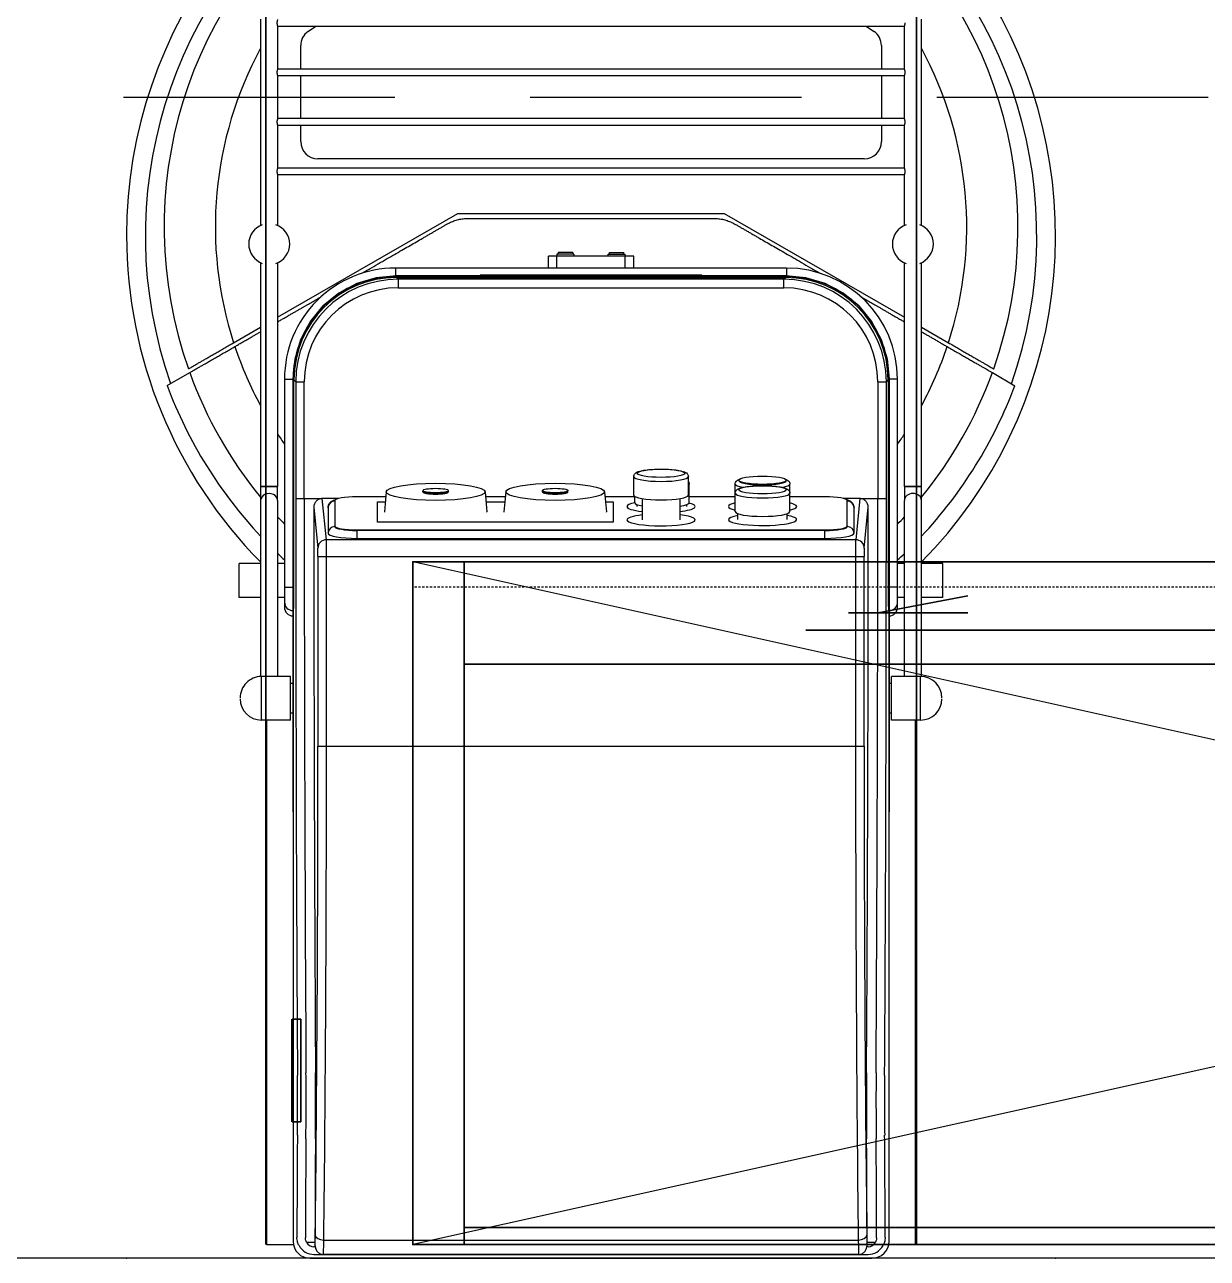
# Model space of a CAD drawing. Header units: millimetres. Extents: x 38967 to 51721, y 49836 to 53207.
# Drawn here: x 48750.6 to 48819.9, y 51766.6 to 51838.9 of the extents above; entities that cross this region are included whole.
import ezdxf

# ---------------------------------------------------------------- set-up
doc = ezdxf.new("R2010")
doc.units = ezdxf.units.MM
doc.header["$LTSCALE"] = 5
doc.linetypes.add('HIDDEN2', pattern=[4.7625, 3.175, -1.5875])
doc.linetypes.add('NASCOSTA', pattern=[0.375, 0.25, -0.125])
for name, color, linetype in [('200-EquipBlack-3d', 250, 'Continuous'), ('200-EquipBorder-2d', 9, 'Continuous'), ('200-EquipInternal-2d', 252, 'Continuous'), ('200-EquipRed-3d', 1, 'Continuous'), ('200-EquipRemBorder-2d', 21, 'Continuous'), ('200-EquipSteel-3d', 9, 'Continuous'), ('200-EquipWhite-3d', 7, 'Continuous'), ('elev3', 8, 'Continuous'), ('trace_down', 8, 'HIDDEN2')]:
    doc.layers.add(name, color=color, linetype=linetype)
doc.layers.add('200-InsPoint-3D', color=3, linetype='Continuous', plot=False)

# ---------------------------------------------------------------- blocks, each defined once
blk = doc.blocks.new('SIGMA-SL-OFF-ON')
at = {"layer": '200-EquipWhite-3d'}
blk.add_3dface([(-5.3, 30), (-5.3, -30), (-5.3, -30, -60), (-5.3, 30, -60)], dxfattribs=at)
at = {"layer": '200-EquipBlack-3d'}
mesh = blk.add_polyface(dxfattribs=at)
corners = [(0, 30, -60), (0, -30, -60), (0, -30), (0, 30), (-5, 30, -60), (-5, -30, -60), (-5, -30), (-5, 30)]
mesh.append_faces([[corners[k] for k in face] for face in [(0, 3, 2, 1), (4, 5, 6, 7), (0, 1, 5, 4), (3, 7, 6, 2), (0, 4, 7, 3), (1, 2, 6, 5)]])
blk = doc.blocks.new('SIGMA-SL-LOGO')
at = {"layer": '200-EquipWhite-3d'}
blk.add_3dface([(-64.9, -0.33, -45.65), (-64.9, -0.33, -36.85), (64.9, -0.33, -36.85), (64.9, -0.33, -45.65)], dxfattribs=at)
blk = doc.blocks.new('SL50')
at = {"layer": '200-EquipBorder-2d'}
for p, q in [((436.5, 0), (107.5, 0)), ((82, -8), (82, -315.25)), ((97.7, -8), (82, -8)), ((97.5, -10), (97.5, -376.3)), ((462, -8), (446.3, -8)), ((446.5, -376.3), (446.5, -10)), ((462, -315.25), (462, -8)), ((79, -315.25), (79, -340.75)), ((79, -315.25), (96, -315.25)), ((96, -315.25), (96, -340.75)), ((448, -315.25), (448, -340.75)), ((448, -315.25), (465, -315.25)), ((465, -315.25), (465, -340.75)), ((96, -319.25), (97.5, -319.25)), ((446.5, -319.25), (448, -319.25)), ((96, -336.75), (97.5, -336.75)), ((446.5, -336.75), (448, -336.75)), ((78.5, -340.74), (78.5, -443.86)), ((79, -340.75), (96, -340.75)), ((88.5, -340.75), (88.5, -443.86)), ((448, -340.75), (465, -340.75)), ((455.5, -443.86), (455.5, -340.75)), ((465.5, -443.86), (465.5, -340.74)), ((92.5, -381.37), (92.5, -384.28)), ((97.5, -376.3), (97.49, -376.3)), ((97.82, -379.35), (97.5, -376.3)), ((97.5, -379.35), (97.5, -376.3)), ((97.82, -379.35), (97.5, -379.35)), ((446.5, -376.3), (446.18, -379.35)), ((446.5, -379.35), (446.18, -379.35)), ((446.51, -376.3), (446.5, -376.3)), ((446.5, -376.3), (446.5, -379.35)), ((446.5, -379.35), (446.5, -393.15)), ((451.5, -384.28), (451.5, -381.37)), ((66, -387), (66, -397)), ((66, -387), (78.5, -387)), ((88.5, -387), (92.5, -387)), ((451.5, -393.15), (451.5, -384.28)), ((451.5, -387), (455.5, -387)), ((465.5, -387), (478, -387)), ((478, -387), (478, -397)), ((66, -397), (66, -407)), ((92.5, -393.15), (92.5, -515)), ((92.5, -393.15), (97.5, -393.15)), ((97.5, -393.15), (98.02, -393.15)), ((97.5, -515), (97.5, -393.15)), ((98.02, -514.49), (98.02, -393.15)), ((445.98, -393.15), (445.98, -514.49)), ((445.98, -393.15), (446.5, -393.15)), ((446.5, -393.15), (446.5, -515)), ((451.5, -393.15), (446.5, -393.15)), ((451.5, -515), (451.5, -393.15)), ((478, -397), (478, -407)), ((66, -407), (78.5, -407)), ((88.5, -407), (92.5, -407)), ((451.5, -407), (455.5, -407)), ((465.5, -407), (478, -407)), ((78.5, -443.86), (78.5, -452.05)), ((88.5, -452.05), (88.5, -443.86)), ((455.5, -443.86), (455.5, -452.05)), ((465.5, -452.05), (465.5, -443.86)), ((78.5, -452.05), (88.5, -452.05)), ((78.5, -452.05), (78.5, -583.17)), ((88.5, -452.05), (88.5, -583.12)), ((455.5, -583.12), (455.5, -452.05)), ((455.5, -583.12), (455.5, -452.05)), ((465.5, -583.17), (465.5, -452.05)), ((92.5, -515), (97.5, -515)), ((451.5, -515), (446.5, -515)), ((386.5, -575), (157.5, -575)), ((157.5, -580), (157.5, -575)), ((385.99, -574.48), (158.01, -574.48)), ((386.5, -580), (386.5, -575)), ((157.5, -580), (386.5, -580)), ((78.5, -604.94), (78.5, -725.87)), ((88.5, -604.99), (88.5, -634.55)), ((455.5, -634.55), (455.5, -604.99)), ((455.5, -634.55), (455.5, -604.99)), ((465.5, -725.87), (465.5, -604.94)), ((88.5, -638.55), (88.5, -663.55)), ((455.5, -663.55), (455.5, -638.55)), ((455.5, -663.55), (455.5, -638.55)), ((88.5, -667.55), (88.5, -692.55)), ((455.5, -692.55), (455.5, -667.55)), ((455.5, -692.55), (455.5, -667.55)), ((88.5, -696.55), (88.5, -721.55)), ((455.5, -721.55), (455.5, -696.55)), ((455.5, -721.55), (455.5, -696.55))]:
    blk.add_line(p, q, dxfattribs=at)
for centre, radius, start, end in [((79, -327.75), 12.5, 90, 180), ((465, -327.75), 12.5, 0, 90), ((79, -328.25), 12.5, 180, 270), ((465, -328.25), 12.5, 270, 0), ((272, -599), 272, 135.3487, 0), ((272, -599), 272, 0, 44.6513), ((272, -604.05), 220, 144.67735, 146.5213), ((272, -604.05), 220, 151.58758, 161.43481), ((272, -604.05), 220, 18.56114, 28.41242), ((157.5, -515), 65, 180, 270), ((157.5, -515), 60, 180, 270), ((386.5, -515), 65, 270, 0), ((386.5, -515), 60, 270, 0), ((272, -604.05), 220, 162.04996, 208.41242), ((272, -604.05), 220, 331.58758, 17.95004), ((83.55, -594.05), 12, 109.73002, 250.26998), ((83.55, -594.05), 12, 289.21282, 70.78718), ((460.45, -594.05), 12, 109.21281, 250.78719), ((460.45, -594.05), 12, 289.73003, 70.26997)]:
    blk.add_arc(centre, radius, start, end, dxfattribs=at)
for centre, major_axis, ratio, start_param, end_param in [((107.5, -10), (-7.07, 7.07), 0.999695, 5.497934, 7.068426), ((436.5, -10), (7.07, 7.07), 0.999695, 5.497945, 7.068437), ((97.5, -381.37), (0, 5.07), 0.986421, 0.001076, 1.570796), ((97.5, -384.28), (-5, 0), 0.986421, 4.712389, 6.283185), ((97.5, -381.37), (-4.97, 47.96), 0.0109, 4.817141, 4.817142), ((97.78, -393.15), (0, 14), 0.017455, 4.712389, 6.118199), ((446.22, -393.15), (0, -14), 0.017455, 3.306579, 4.712389), ((446.5, -381.37), (4.97, 47.96), 0.0109, 1.466043, 1.466045), ((446.5, -384.28), (5, 0), 0.986421, 0, 1.570796), ((446.5, -381.37), (0, 5.07), 0.986421, 4.712389, 6.28211), ((83.5, -443.86), (5, 0), 0.81916, 3.141593, 6.283185), ((460.5, -443.86), (-5, 0), 0.81916, 0, 3.141593), ((158.03, -514.47), (-42.44, -42.44), 0.999695, 5.497939, 7.068431), ((385.97, -514.47), (42.44, -42.44), 0.999695, 5.497939, 7.068431)]:
    blk.add_ellipse(centre, major_axis=major_axis, ratio=ratio, start_param=start_param, end_param=end_param, dxfattribs=at)
for centre, major_axis in [((83.5, -452.05), (5, 0)), ((460.5, -452.05), (-5, 0))]:
    blk.add_ellipse(centre, major_axis=major_axis, ratio=0.000114, dxfattribs=at)
for points, knots in [([(97.5, -379.35), (97.5, -379.54), (97.5, -379.89), (97.5, -381.18), (97.5, -382.34), (97.5, -386.05), (97.5, -389.03), (97.5, -392.45), (97.5, -392.8), (97.5, -393.15)], [0.867892, 0.867892, 0.867892, 0.867892, 1.125801, 1.125801, 1.538455, 1.538455, 2.198703, 2.198703, 2.273701, 2.273701, 2.273701, 2.273701]), ([(92.5, -384.28), (92.5, -384.4), (92.5, -384.63), (92.5, -385.46), (92.5, -386.2), (92.5, -388.59), (92.5, -390.51), (92.5, -392.7), (92.5, -392.93), (92.5, -393.15)], [0.867892, 0.867892, 0.867892, 0.867892, 1.125801, 1.125801, 1.538455, 1.538455, 2.198703, 2.198703, 2.273701, 2.273701, 2.273701, 2.273701]), ([(455.5, -452.05), (455.5, -452.05), (455.5, -452.05), (455.52, -452.05), (455.66, -452.05), (456.18, -452.05), (456.55, -452.05), (457.49, -452.05), (458.04, -452.05), (459.25, -452.05), (459.89, -452.05), (461.19, -452.05), (461.84, -452.05), (463.04, -452.05), (463.58, -452.05), (464.5, -452.05), (464.86, -452.05), (465.36, -452.05), (465.5, -452.05), (465.5, -452.05), (465.5, -452.05), (465.5, -452.05)], [-29.377753, -29.377753, -29.377753, -29.377753, -29.264163, -29.264163, -27.308843, -27.308843, -25.357778, -25.357778, -23.406776, -23.406776, -21.455839, -21.455839, -19.504966, -19.504966, -17.554158, -17.554158, -15.603417, -15.603417, -13.652744, -13.652744, -13.62084, -13.62084, -13.62084, -13.62084]), ([(88.5, -634.55), (88.5, -634.55), (88.5, -634.57), (88.47, -634.62), (88.46, -634.66), (88.42, -634.76), (88.4, -634.82), (88.35, -634.97), (88.32, -635.05), (88.27, -635.23), (88.24, -635.33), (88.19, -635.54), (88.17, -635.66), (88.13, -635.91), (88.11, -636.04), (88.09, -636.3), (88.08, -636.43), (88.08, -636.55)], [9.152752, 9.152752, 9.152752, 9.152752, 9.533924, 9.533924, 9.915095, 9.915095, 10.296267, 10.296267, 10.677439, 10.677439, 11.058996, 11.058996, 11.440554, 11.440554, 11.822112, 11.822112, 12.203669, 12.203669, 12.203669, 12.203669]), ([(455.5, -638.55), (455.5, -638.55), (455.5, -638.55), (455.52, -638.51), (455.55, -638.44), (455.63, -638.2), (455.69, -638.03), (455.79, -637.66), (455.83, -637.46), (455.89, -637.11), (455.9, -636.97), (455.91, -636.77), (455.91, -636.72), (455.92, -636.64), (455.92, -636.61), (455.92, -636.55), (455.92, -636.52), (455.92, -636.45), (455.92, -636.42), (455.91, -636.3), (455.91, -636.23), (455.89, -636.06), (455.88, -635.96), (455.84, -635.69), (455.81, -635.53), (455.72, -635.2), (455.67, -635.04), (455.59, -634.77), (455.55, -634.67), (455.51, -634.57), (455.5, -634.55), (455.5, -634.55)], [6.155461, 6.155461, 6.155461, 6.155461, 6.37428, 6.37428, 7.137182, 7.137182, 7.942469, 7.942469, 8.627831, 8.627831, 9.07195, 9.07195, 9.2234, 9.2234, 9.317707, 9.317707, 9.40388, 9.40388, 9.515022, 9.515022, 9.743972, 9.743972, 10.040576, 10.040576, 10.614139, 10.614139, 11.296123, 11.296123, 12.028456, 12.028456, 12.524269, 12.524269, 12.524269, 12.524269]), ([(88.08, -636.55), (88.08, -636.68), (88.09, -636.81), (88.11, -637.07), (88.13, -637.2), (88.17, -637.45), (88.19, -637.56), (88.24, -637.78), (88.27, -637.88), (88.32, -638.06), (88.35, -638.14), (88.4, -638.29), (88.42, -638.35), (88.46, -638.45), (88.47, -638.49), (88.5, -638.54), (88.5, -638.55), (88.5, -638.55)], [0, 0, 0, 0, 0.381558, 0.381558, 0.763115, 0.763115, 1.144673, 1.144673, 1.526231, 1.526231, 1.907402, 1.907402, 2.288574, 2.288574, 2.669746, 2.669746, 3.050917, 3.050917, 3.050917, 3.050917]), ([(88.5, -663.55), (88.5, -663.55), (88.5, -663.57), (88.47, -663.62), (88.46, -663.66), (88.42, -663.76), (88.4, -663.82), (88.35, -663.97), (88.32, -664.05), (88.27, -664.23), (88.24, -664.33), (88.19, -664.54), (88.17, -664.66), (88.13, -664.91), (88.11, -665.04), (88.09, -665.3), (88.08, -665.43), (88.08, -665.55)], [9.152752, 9.152752, 9.152752, 9.152752, 9.533924, 9.533924, 9.915095, 9.915095, 10.296267, 10.296267, 10.677439, 10.677439, 11.058996, 11.058996, 11.440554, 11.440554, 11.822112, 11.822112, 12.203669, 12.203669, 12.203669, 12.203669]), ([(455.5, -667.55), (455.5, -667.55), (455.5, -667.55), (455.52, -667.51), (455.55, -667.44), (455.63, -667.2), (455.69, -667.03), (455.79, -666.66), (455.83, -666.46), (455.89, -666.11), (455.9, -665.97), (455.91, -665.77), (455.91, -665.72), (455.92, -665.64), (455.92, -665.61), (455.92, -665.55), (455.92, -665.52), (455.92, -665.45), (455.92, -665.42), (455.91, -665.3), (455.91, -665.23), (455.89, -665.06), (455.88, -664.96), (455.84, -664.69), (455.81, -664.53), (455.72, -664.2), (455.68, -664.04), (455.59, -663.78), (455.55, -663.67), (455.51, -663.57), (455.5, -663.55), (455.5, -663.55)], [6.1563, 6.1563, 6.1563, 6.1563, 6.373933, 6.373933, 7.136707, 7.136707, 7.942032, 7.942032, 8.627147, 8.627147, 9.072446, 9.072446, 9.224067, 9.224067, 9.318413, 9.318413, 9.404575, 9.404575, 9.51564, 9.51564, 9.744205, 9.744205, 10.040186, 10.040186, 10.613459, 10.613459, 11.295231, 11.295231, 12.02754, 12.02754, 12.525118, 12.525118, 12.525118, 12.525118]), ([(88.08, -665.55), (88.08, -665.68), (88.09, -665.81), (88.11, -666.07), (88.13, -666.2), (88.17, -666.45), (88.19, -666.56), (88.24, -666.78), (88.27, -666.88), (88.32, -667.06), (88.35, -667.14), (88.4, -667.29), (88.42, -667.35), (88.46, -667.45), (88.47, -667.49), (88.5, -667.54), (88.5, -667.55), (88.5, -667.55)], [0, 0, 0, 0, 0.381558, 0.381558, 0.763115, 0.763115, 1.144673, 1.144673, 1.526231, 1.526231, 1.907402, 1.907402, 2.288574, 2.288574, 2.669746, 2.669746, 3.050917, 3.050917, 3.050917, 3.050917]), ([(88.5, -692.55), (88.5, -692.55), (88.5, -692.57), (88.47, -692.62), (88.46, -692.66), (88.42, -692.76), (88.4, -692.82), (88.35, -692.97), (88.32, -693.05), (88.27, -693.23), (88.24, -693.33), (88.19, -693.54), (88.17, -693.66), (88.13, -693.91), (88.11, -694.04), (88.09, -694.3), (88.08, -694.43), (88.08, -694.55)], [9.152752, 9.152752, 9.152752, 9.152752, 9.533924, 9.533924, 9.915095, 9.915095, 10.296267, 10.296267, 10.677439, 10.677439, 11.058996, 11.058996, 11.440554, 11.440554, 11.822112, 11.822112, 12.203669, 12.203669, 12.203669, 12.203669]), ([(455.5, -696.55), (455.5, -696.55), (455.5, -696.55), (455.52, -696.51), (455.55, -696.44), (455.63, -696.2), (455.69, -696.03), (455.79, -695.66), (455.83, -695.46), (455.89, -695.11), (455.9, -694.97), (455.91, -694.77), (455.91, -694.72), (455.92, -694.64), (455.92, -694.61), (455.92, -694.55), (455.92, -694.52), (455.92, -694.45), (455.92, -694.42), (455.91, -694.3), (455.91, -694.23), (455.89, -694.06), (455.88, -693.96), (455.84, -693.69), (455.81, -693.53), (455.72, -693.2), (455.68, -693.04), (455.59, -692.78), (455.55, -692.67), (455.51, -692.57), (455.5, -692.55), (455.5, -692.55)], [6.156601, 6.156601, 6.156601, 6.156601, 6.37381, 6.37381, 7.136538, 7.136538, 7.941876, 7.941876, 8.626903, 8.626903, 9.072625, 9.072625, 9.224307, 9.224307, 9.318666, 9.318666, 9.404825, 9.404825, 9.515862, 9.515862, 9.74429, 9.74429, 10.040049, 10.040049, 10.61322, 10.61322, 11.294915, 11.294915, 12.027216, 12.027216, 12.525423, 12.525423, 12.525423, 12.525423]), ([(88.08, -694.55), (88.08, -694.68), (88.09, -694.81), (88.11, -695.07), (88.13, -695.2), (88.17, -695.45), (88.19, -695.56), (88.24, -695.78), (88.27, -695.88), (88.32, -696.06), (88.35, -696.14), (88.4, -696.29), (88.42, -696.35), (88.46, -696.45), (88.47, -696.49), (88.5, -696.54), (88.5, -696.55), (88.5, -696.55)], [0, 0, 0, 0, 0.381558, 0.381558, 0.763115, 0.763115, 1.144673, 1.144673, 1.526231, 1.526231, 1.907402, 1.907402, 2.288574, 2.288574, 2.669746, 2.669746, 3.050917, 3.050917, 3.050917, 3.050917]), ([(88.5, -721.55), (88.5, -721.55), (88.5, -721.57), (88.47, -721.62), (88.46, -721.66), (88.42, -721.76), (88.4, -721.82), (88.35, -721.97), (88.32, -722.05), (88.27, -722.23), (88.24, -722.33), (88.19, -722.54), (88.17, -722.66), (88.13, -722.91), (88.11, -723.04), (88.09, -723.3), (88.08, -723.43), (88.08, -723.55)], [9.152752, 9.152752, 9.152752, 9.152752, 9.533924, 9.533924, 9.915095, 9.915095, 10.296267, 10.296267, 10.677439, 10.677439, 11.058996, 11.058996, 11.440554, 11.440554, 11.822112, 11.822112, 12.203669, 12.203669, 12.203669, 12.203669]), ([(455.5, -725.55), (455.5, -725.55), (455.5, -725.55), (455.52, -725.51), (455.55, -725.44), (455.63, -725.2), (455.69, -725.03), (455.79, -724.66), (455.83, -724.46), (455.89, -724.11), (455.9, -723.97), (455.91, -723.77), (455.91, -723.72), (455.92, -723.64), (455.92, -723.61), (455.92, -723.55), (455.92, -723.52), (455.92, -723.45), (455.92, -723.42), (455.91, -723.3), (455.91, -723.23), (455.89, -723.06), (455.88, -722.96), (455.84, -722.69), (455.81, -722.53), (455.72, -722.2), (455.68, -722.04), (455.59, -721.78), (455.55, -721.67), (455.51, -721.57), (455.5, -721.55), (455.5, -721.55)], [6.156756, 6.156756, 6.156756, 6.156756, 6.373747, 6.373747, 7.136451, 7.136451, 7.941796, 7.941796, 8.626778, 8.626778, 9.072717, 9.072717, 9.22443, 9.22443, 9.318797, 9.318797, 9.404954, 9.404954, 9.515977, 9.515977, 9.744334, 9.744334, 10.039979, 10.039979, 10.613097, 10.613097, 11.294753, 11.294753, 12.02705, 12.02705, 12.52558, 12.52558, 12.52558, 12.52558])]:
    blk.add_open_spline(points, degree=3, knots=knots, dxfattribs=at)
at = {"layer": '200-EquipInternal-2d'}
for p, q in [((434.23, -2.27), (109.77, -2.27)), ((109.77, -6.76), (110.44, -6.76)), ((115.3, -2.3), (115.27, -2.27)), ((115.27, -2.27), (428.73, -2.27)), ((428.7, -2.3), (115.3, -2.3)), ((428.73, -2.27), (428.7, -2.3)), ((433.56, -6.76), (434.23, -6.76)), ((110.36, -9.47), (105.45, -9.47)), ((110.36, -7.71), (110.36, -9.47)), ((428.49, -10.73), (115.51, -10.73)), ((433.64, -9.47), (433.64, -7.71)), ((438.55, -9.47), (433.64, -9.47)), ((117.1, -300), (112.1, -300)), ((112.1, -300), (112.1, -411.04)), ((426.9, -300), (117.1, -300)), ((117.1, -411.04), (117.1, -300)), ((426.9, -300), (426.9, -411.04)), ((431.9, -300), (426.9, -300)), ((431.9, -411.04), (431.9, -300)), ((117.1, -411.04), (112.1, -411.04)), ((426.9, -411.04), (117.1, -411.04)), ((431.9, -411.04), (426.9, -411.04)), ((112.03, -415.97), (109.66, -439.94)), ((434.34, -439.94), (431.97, -415.97)), ((114.64, -445), (117.03, -420.89)), ((117.03, -420.89), (426.97, -420.89)), ((118, -424.64), (118, -439.57)), ((409, -421.68), (135, -421.68)), ((135, -421.68), (135, -426.32)), ((409, -421.68), (409, -426.32)), ((426, -439.57), (426, -424.64)), ((426.97, -420.89), (429.36, -445)), ((122, -428.93), (122, -428.58)), ((122, -428.93), (122, -443.82)), ((135, -426.32), (409, -426.32)), ((409, -426.67), (135, -426.67)), ((157.07, -432.69), (157.07, -436.14)), ((186.07, -432.69), (186.07, -436.14)), ((220, -444.98), (220, -432.52)), ((242, -444.98), (242, -432.52)), ((259, -443.01), (259, -431.2)), ((259, -431.2), (397, -431.2)), ((397, -431.2), (397, -443.01)), ((422, -428.58), (422, -428.93)), ((422, -443.82), (422, -428.93)), ((155.57, -437.32), (155.57, -448.15)), ((187.57, -437.32), (187.57, -448.15)), ((215.94, -440.32), (215.94, -441.47)), ((244.94, -440.32), (244.94, -441.47)), ((264.05, -448.99), (263, -437.18)), ((321.95, -448.99), (323, -437.18)), ((334.05, -448.99), (333, -437.18)), ((391.95, -448.99), (393, -437.18)), ((99.07, -445), (99.07, -513.44)), ((104.07, -445), (99.07, -445)), ((114.64, -445), (104.07, -445)), ((104.07, -513.44), (104.07, -445)), ((114.64, -445), (123.95, -445)), ((135, -446.07), (155.57, -446.07)), ((187.57, -446.07), (214.44, -446.07)), ((214.44, -442.64), (214.44, -453.48)), ((215, -446.99), (215, -457.83)), ((246.44, -442.64), (246.44, -446.27)), ((246.44, -446.07), (263.79, -446.07)), ((247, -446.99), (247, -457.83)), ((263.52, -443.01), (259, -443.01)), ((322.21, -446.07), (333.79, -446.07)), ((333.52, -443.01), (322.48, -443.01)), ((392.21, -446.07), (409, -446.07)), ((397, -443.01), (392.48, -443.01)), ((420.05, -445), (429.36, -445)), ((439.93, -445), (429.36, -445)), ((439.93, -445), (439.93, -513.44)), ((444.93, -445), (439.93, -445)), ((444.93, -513.44), (444.93, -445)), ((155.57, -448.16), (155.57, -453.48)), ((187.57, -448.16), (187.57, -453.48)), ((285.5, -448.92), (285.5, -449.41)), ((300.5, -448.92), (300.5, -449.41)), ((355.5, -448.92), (355.5, -449.41)), ((370.5, -448.92), (370.5, -449.41)), ((37.01, -518.74), (23.78, -511.11)), ((520.23, -511.12), (507, -518.76)), ((99.07, -513.44), (98.02, -514.49)), ((104.07, -513.44), (99.07, -513.44)), ((444.93, -513.44), (439.93, -513.44)), ((445.98, -514.49), (444.93, -513.44)), ((78.5, -545.37), (62.71, -536.25)), ((481.29, -536.25), (465.5, -545.37)), ((194, -612.05), (88.5, -551.14)), ((455.5, -551.14), (350, -612.05)), ((159.06, -568.43), (159.06, -573.43)), ((384.94, -568.43), (159.06, -568.43)), ((384.94, -573.43), (384.94, -568.43)), ((158.01, -574.48), (159.06, -573.43)), ((159.06, -573.43), (384.94, -573.43)), ((384.94, -573.43), (385.99, -574.48)), ((247, -580), (247, -587)), ((252, -580), (252, -587)), ((292, -580), (292, -587)), ((297, -580), (297, -587)), ((247, -587), (252, -587)), ((252, -587), (292, -587)), ((252, -587), (252, -588.04)), ((257, -588.04), (252, -588.04)), ((252.73, -588.04), (252.73, -589.04)), ((257, -589.04), (252.73, -589.04)), ((262, -588.04), (257, -588.04)), ((261.27, -589.04), (257, -589.04)), ((261.27, -588.04), (261.27, -589.04)), ((262, -587), (262, -588.04)), ((282, -588.04), (282, -587)), ((282, -588.04), (287, -588.04)), ((282.73, -589.04), (282.73, -588.04)), ((282.73, -589.04), (287, -589.04)), ((287, -588.04), (292, -588.04)), ((287, -589.04), (291.27, -589.04)), ((291.27, -589.04), (291.27, -588.04)), ((292, -587), (297, -587)), ((292, -588.04), (292, -587)), ((350, -612.05), (194, -612.05)), ((344.34, -609), (199.66, -609)), ((88.5, -634.55), (455.5, -634.55)), ((88.5, -638.55), (455.5, -638.55)), ((112, -644.05), (432, -644.05)), ((102, -663.55), (102, -654.05)), ((442, -654.05), (442, -663.55)), ((88.5, -663.55), (455.5, -663.55)), ((88.5, -667.55), (455.5, -667.55)), ((102, -692.55), (102, -667.55)), ((442, -667.55), (442, -692.55)), ((88.5, -692.55), (455.5, -692.55)), ((88.5, -696.55), (455.5, -696.55)), ((102, -710.33), (102, -696.55)), ((442, -696.55), (442, -710.33)), ((88.5, -721.55), (455.5, -721.55)), ((110.6, -721.55), (106.26, -718.52)), ((437.74, -718.52), (433.4, -721.55))]:
    blk.add_line(p, q, dxfattribs=at)
for centre, radius, start, end in [((272, -604.05), 265.05, 132.62683, 133.81339), ((272, -604.05), 265.05, 46.18661, 47.37317), ((272, -604.05), 265.05, 136.88975, 159.47123), ((272, -604.05), 265.05, 20.52534, 43.11025), ((272, -604.05), 250, 135.8896, 137.22278), ((272, -604.05), 250, 42.77722, 44.1104), ((272, -604.05), 250, 140.71446, 160.04732), ((272, -604.05), 250, 19.94907, 39.28554), ((272, -604.05), 220, 33.4787, 35.32265), ((272, -599), 261, 160.59572, 19.40079), ((272, -604.05), 250, 160.5861, 19.4139), ((112, -654.05), 10, 90.00001, 180), ((432, -654.05), 10, 0, 90), ((112, -710.33), 10, 180.00004, 235), ((432, -710.33), 10, 304.9999, 0)]:
    blk.add_arc(centre, radius, start, end, dxfattribs=at)
for centre, major_axis, ratio, start_param, end_param in [((109.78, -12.28), (-3.83, 9.25), 0.998727, 5.890772, 6.961599), ((109.78, -11.77), (-2.1, 4.55), 0.997235, 5.852118, 6.941651), ((115.27, -7.27), (-1.92, -4.64), 0.975613, 3.543867, 3.906821), ((115.3, -7.3), (-3.54, -3.54), 0.999695, 3.927155, 4.290731), ((115.27, -7.27), (-3.54, 3.54), 0.999695, 5.49823, 5.498852), ((115.3, -22.3), (0, 20), 0.013091, 5.329332, 6.265732), ((428.7, -22.3), (0, -20), 0.013091, 3.159046, 4.095446), ((428.7, -7.3), (-3.54, 3.54), 0.999695, 5.134048, 5.497624), ((428.73, -7.27), (-1.92, 4.64), 0.975612, 5.517958, 5.880912), ((428.73, -7.27), (3.54, 3.54), 0.999695, 0.784335, 0.784957), ((434.22, -12.28), (3.83, 9.25), 0.998727, 5.604772, 6.675599), ((434.22, -11.77), (2.1, 4.55), 0.997235, 5.62472, 6.714253), ((102.65, 0), (0, -165), 0.017455, 4.786865, 5.165185), ((107.65, 0), (0, 160), 0.018001, 1.645272, 2.023593), ((110.3, -22.3), (0, -15), 0.017455, 2.187739, 2.906109), ((113.15, 0), (0, -160), 0.017455, 4.771631, 5.165185), ((115.51, -13.62), (-5, -0.06), 0.578515, 4.705227, 6.261787), ((103.46, -300), (0, -495), 0.017455, 1.570796, 2.187739), ((108.46, -300), (0, 500), 0.01728, 4.712389, 5.329332), ((435.54, -300), (0, -500), 0.017281, 4.095446, 4.712389), ((428.49, -13.62), (5, -0.06), 0.578515, 0.021398, 1.577959), ((440.54, -300), (0, 495), 0.017455, 0.953853, 1.570796), ((430.85, 0), (0, 160), 0.017455, 4.259593, 4.653147), ((433.7, -22.3), (0, 15), 0.017455, 0.235483, 0.953853), ((436.35, 0), (0, -160), 0.018001, 1.118, 1.496321), ((441.35, 0), (0, 165), 0.017455, 4.259593, 4.637913), ((99.35, -91.87), (0, -45), 0.017455, 1.227798, 2.023592), ((104.35, -91.87), (0, 50), 0.01571, 4.36939, 5.165185), ((109.85, -91.87), (0, -50), 0.017455, 1.227798, 2.023592), ((434.15, -91.87), (0, 50), 0.017455, 1.118, 1.913795), ((439.65, -91.87), (0, -50), 0.01571, 4.259593, 5.055388), ((444.65, -91.87), (0, 45), 0.017455, 1.118, 1.913795), ((116.61, -445), (0, -1005), 0.017455, 4.36939, 4.712389), ((427.39, -445), (0, 1005), 0.017455, 4.712389, 5.055388), ((121.61, -445), (0, 1000), 0.017543, 1.227797, 1.570796), ((127.11, -445), (0, -1000), 0.017455, 4.36939, 4.707325), ((416.89, -445), (0, 1000), 0.017455, 4.717453, 5.055388), ((422.39, -445), (0, -1000), 0.017543, 1.570796, 1.913796), ((112.02, -411.04), (0, -5), 0.017455, 0.174533, 1.570796), ((117.02, -411.04), (0, 10), 0.008728, 3.316126, 4.712389), ((426.98, -411.04), (0, -10), 0.008728, 4.712389, 6.108652), ((431.98, -411.04), (0, 5), 0.017455, 1.570796, 2.96706), ((117.03, -415.97), (-4.98, 0.49), 0.984662, 0.100198, 1.667963), ((426.97, -415.97), (4.98, 0.49), 0.984662, 4.615222, 6.182987), ((135, -424.64), (-17, 0), 0.173648, 4.712389, 6.283185), ((122, -424.64), (-4, 0), 0.984808, 0, 1.570796), ((409, -424.64), (17, 0), 0.173648, 0, 1.570796), ((422, -424.64), (4, 0), 0.984808, 4.712389, 6.283185), ((135, -428.58), (-13, 0), 0.173648, 4.712389, 6.283185), ((135, -428.93), (-13, 0), 0.173142, 4.712389, 6.283185), ((171.57, -432.69), (20, 0), 0.173648, 0, 3.90135), ((171.57, -432.69), (20, 0), 0.173648, 5.523428, 6.283185), ((231, -432.52), (20, 0), 0.173648, 0, 4.130024), ((231, -432.52), (20, 0), 0.173648, 5.294754, 6.283185), ((409, -428.58), (13, 0), 0.173648, 0, 1.570796), ((409, -428.93), (13, 0), 0.173142, 0, 1.570796), ((122, -439.57), (-4, 0), 0.984808, 0, 1.570796), ((171.57, -440.32), (20, 0), 0.173648, 2.498092, 3.785093), ((171.57, -437.32), (16, 0), 0.173648, 1.570796, 3.141592), ((171.57, -437.32), (16, 0), 0.173648, 0, 1.570796), ((171.57, -440.32), (20, 0), 0.173648, 0, 0.643501), ((171.57, -440.32), (20, 0), 0.173648, 5.639685, 6.283185), ((231, -440.32), (20, 0), 0.173648, 2.153162, 3.747648), ((230.44, -442.64), (16, 0), 0.173648, 2.2817, 3.141592), ((231, -440.32), (20, 0), 0.173648, 0, 0.988431), ((230.44, -442.64), (16, 0), 0.173648, 0, 0.763409), ((231, -440.32), (20, 0), 0.173648, 5.593403, 6.283185), ((293, -437.1), (-30, 0), 0.173648, 0, 0.015427), ((293, -437.1), (-30, 0), 0.173648, 3.126166, 3.141593), ((363, -437.1), (-30, 0), 0.173648, 0, 0.015427), ((363, -437.1), (-30, 0), 0.173648, 3.126166, 3.141593), ((422, -439.57), (4, 0), 0.984808, 4.712389, 6.283185), ((135, -443.82), (13, 0), 0.173142, 3.141593, 4.712389), ((171.57, -448.15), (16, 0), 0.173648, 1.570796, 3.141592), ((171.57, -448.15), (16, 0), 0.173648, 0, 1.570796), ((231, -446.99), (16, 0), 0.173648, 1.570796, 3.141592), ((231, -446.99), (16, 0), 0.173648, 0, 1.570796), ((293, -448.92), (-7.5, 0), 0.173648, 4.712389, 6.283185), ((293, -448.92), (-7.5, 0), 0.173648, 3.141593, 4.712389), ((363, -448.92), (-7.5, 0), 0.173648, 4.712389, 6.283185), ((363, -448.92), (-7.5, 0), 0.173648, 3.141593, 4.712389), ((409, -443.82), (13, 0), 0.173142, 4.712389, 6.283185), ((171.57, -453.48), (16, 0), 0.173648, 2.384175, 3.141592), ((171.57, -455.45), (13.9, 0), 0.173648, 1.570796, 3.202844), ((171.57, -455.45), (13.9, 0), 0.173648, 6.221934, 7.853982), ((171.57, -453.48), (16, 0), 0.173648, 0, 0.757418), ((230.44, -453.48), (16, 0), 0.173648, 2.876306, 3.141592), ((231, -457.83), (16, 0), 0.173648, 1.570796, 3.141592), ((231, -457.83), (16, 0), 0.173648, 0, 1.570796), ((293, -449.41), (-7.5, 0), 0.173648, 4.712389, 6.396855), ((293, -449.41), (-7.5, 0), 0.173648, 3.027923, 4.712389), ((363, -449.41), (-7.5, 0), 0.173648, 4.712389, 6.396855), ((363, -449.41), (-7.5, 0), 0.173648, 3.027923, 4.712389), ((159.08, -513.42), (-42.44, -42.44), 0.999746, 5.497939, 7.068431), ((159.08, -513.42), (-38.9, -38.9), 0.999695, 5.497939, 7.068431), ((384.92, -513.42), (42.44, -42.44), 0.999746, 5.497939, 7.068431), ((384.92, -513.42), (38.9, -38.9), 0.999695, 5.497939, 7.068431)]:
    blk.add_ellipse(centre, major_axis=major_axis, ratio=ratio, start_param=start_param, end_param=end_param, dxfattribs=at)
for centre, major_axis in [((171.57, -450.12), (13.9, 0)), ((293, -448.92), (-28.95, 0)), ((363, -448.92), (-28.95, 0)), ((171.57, -455.74), (13.9, 0)), ((293, -449.7), (7.5, 0)), ((363, -449.7), (7.5, 0)), ((231, -459.8), (13.9, 0))]:
    blk.add_ellipse(centre, major_axis=major_axis, ratio=0.173648, dxfattribs=at)
for points in [[(110.44, -6.76), (110.38, -7.07), (110.36, -7.39), (110.36, -7.71)], [(433.64, -7.71), (433.64, -7.39), (433.62, -7.07), (433.56, -6.76)]]:
    blk.add_open_spline(points, degree=3, dxfattribs=at)
for points, knots in [([(113.52, -2.63), (113.21, -2.76), (112.9, -2.93), (112.34, -3.34), (112.07, -3.58), (111.46, -4.27), (111.14, -4.75), (110.69, -5.76), (110.53, -6.24), (110.44, -6.76)], [-6.307882, -6.307882, -6.307882, -6.307882, -4.905989, -4.905989, -3.540923, -3.540923, -1.572501, -1.572501, 0, 0, 0, 0]), ([(433.56, -6.76), (433.49, -6.38), (433.39, -6.02), (433.12, -5.31), (432.96, -4.97), (432.39, -4.03), (431.92, -3.53), (431.11, -2.93), (430.8, -2.76), (430.48, -2.63)], [-6.295641, -6.295641, -6.295641, -6.295641, -5.142654, -5.142654, -3.928338, -3.928338, -1.433081, -1.433081, 0, 0, 0, 0]), ([(99.78, -12.28), (99.78, -11.3), (99.92, -10.32), (100.21, -9.38), (100.41, -8.72), (100.67, -8.09), (101, -7.48)], [31.297847, 31.297847, 31.297847, 31.297847, 32.763113, 32.763113, 32.763113, 33.788946, 33.788946, 33.788946, 33.788946]), ([(104.78, -11.91), (104.78, -11.43), (104.85, -10.95), (105.1, -10.14), (105.26, -9.79), (105.45, -9.47)], [31.297847, 31.297847, 31.297847, 31.297847, 32.763113, 32.763113, 33.91327, 33.91327, 33.91327, 33.91327]), ([(105.45, -9.47), (105.42, -9.47), (105.39, -9.47), (105.35, -9.45), (105.35, -9.45), (105.34, -9.45)], [0, 0, 0, 0, 0.0891485, 0.0891485, 0.1099292, 0.1099292, 0.1099292, 0.1099292]), ([(438.66, -9.45), (438.65, -9.45), (438.64, -9.46), (438.6, -9.47), (438.58, -9.47), (438.55, -9.47)], [6.3929533, 6.3929533, 6.3929533, 6.3929533, 6.4264832, 6.4264832, 6.5035934, 6.5035934, 6.5035934, 6.5035934]), ([(438.55, -9.47), (438.74, -9.79), (438.9, -10.14), (439.15, -10.95), (439.22, -11.43), (439.22, -11.91)], [-2.615423, -2.615423, -2.615423, -2.615423, -1.465266, -1.465266, 0, 0, 0, 0]), ([(443, -7.48), (443.33, -8.09), (443.59, -8.72), (443.79, -9.38), (444.08, -10.32), (444.22, -11.3), (444.22, -12.28)], [-2.491099, -2.491099, -2.491099, -2.491099, -1.465266, -1.465266, -1.465266, 0, 0, 0, 0]), ([(109.66, -439.94), (109.66, -440.25), (109.69, -440.57), (109.81, -441.23), (109.91, -441.55), (110.16, -442.18), (110.32, -442.48), (110.69, -443.04), (110.9, -443.3), (111.34, -443.75), (111.59, -443.96), (112.14, -444.33), (112.43, -444.49), (113.04, -444.74), (113.36, -444.84), (114.01, -444.97), (114.33, -445), (114.64, -445)], [-7.572489, -7.572489, -7.572489, -7.572489, -6.631134, -6.631134, -5.674388, -5.674388, -4.717641, -4.717641, -3.760894, -3.760894, -2.82067, -2.82067, -1.880447, -1.880447, -0.940223, -0.940223, 0, 0, 0, 0]), ([(122.79, -444.59), (122.09, -444.39), (121.45, -444.17), (120.31, -443.56), (119.83, -443.27), (118.93, -442.34), (118.51, -441.78), (118.09, -440.57), (118, -440.07), (118, -439.57)], [2.5960073, 2.5960073, 2.5960073, 2.5960073, 2.8274334, 2.8274334, 2.9745746, 2.9745746, 3.0821008, 3.0821008, 3.1415927, 3.1415927, 3.1415927, 3.1415927]), ([(426, -439.57), (426, -440.09), (425.9, -440.62), (425.56, -441.56), (425.32, -441.96), (424.75, -442.71), (424.43, -443), (423.63, -443.61), (423.19, -443.84), (422.24, -444.27), (421.74, -444.44), (421.21, -444.59)], [6.2831853, 6.2831853, 6.2831853, 6.2831853, 6.3454658, 6.3454658, 6.414405, 6.414405, 6.5044594, 6.5044594, 6.6530671, 6.6530671, 6.8287702, 6.8287702, 6.8287702, 6.8287702]), ([(429.36, -445), (429.67, -445), (429.99, -444.97), (430.64, -444.84), (430.96, -444.74), (431.57, -444.49), (431.86, -444.33), (432.41, -443.96), (432.66, -443.75), (433.1, -443.3), (433.31, -443.04), (433.68, -442.48), (433.84, -442.18), (434.09, -441.55), (434.19, -441.23), (434.31, -440.57), (434.34, -440.25), (434.34, -439.94)], [-15.192362, -15.192362, -15.192362, -15.192362, -14.252139, -14.252139, -13.311916, -13.311916, -12.371692, -12.371692, -11.431469, -11.431469, -10.474722, -10.474722, -9.517975, -9.517975, -8.561228, -8.561228, -7.619873, -7.619873, -7.619873, -7.619873]), ([(187.57, -448.15), (187.57, -448.52), (187.49, -448.87), (187.2, -449.51), (187, -449.77), (186.45, -450.32), (186.11, -450.53), (184.68, -451.26), (183.4, -451.57), (180.52, -452.07), (179.1, -452.24), (176.12, -452.47), (174.56, -452.55), (171.42, -452.6), (169.84, -452.58), (166.77, -452.46), (165.3, -452.35), (162.56, -452.05), (161.31, -451.86), (159.07, -451.38), (158.13, -451.11), (156.94, -450.47), (156.6, -450.24), (156.1, -449.7), (155.95, -449.49), (155.68, -448.93), (155.57, -448.55), (155.57, -448.15)], [6.283185, 6.283185, 6.283185, 6.283185, 6.361271, 6.361271, 6.45294, 6.45294, 6.609547, 6.609547, 7.073774, 7.073774, 7.42388, 7.42388, 7.755679, 7.755679, 8.083559, 8.083559, 8.412279, 8.412279, 8.747919, 8.747919, 9.114216, 9.114216, 9.269497, 9.269497, 9.340025, 9.340025, 9.424778, 9.424778, 9.424778, 9.424778]), ([(158.15, -456.36), (157.85, -456.25), (157.57, -456.13), (156.94, -455.79), (156.6, -455.57), (156.1, -455.02), (155.95, -454.82), (155.68, -454.26), (155.57, -453.87), (155.57, -453.48)], [8.9940357, 8.9940357, 8.9940357, 8.9940357, 9.114216, 9.114216, 9.2694972, 9.2694972, 9.3400252, 9.3400252, 9.4247783, 9.4247783, 9.4247783, 9.4247783]), ([(187.57, -453.48), (187.57, -453.84), (187.49, -454.2), (187.2, -454.83), (187, -455.09), (186.45, -455.64), (186.11, -455.85), (185.51, -456.16), (185.26, -456.27), (185, -456.36)], [6.283185, 6.283185, 6.283185, 6.283185, 6.3612711, 6.3612711, 6.4529403, 6.4529403, 6.609547, 6.609547, 6.7139276, 6.7139276, 6.7139276, 6.7139276]), ([(215, -455.05), (214.89, -454.91), (214.78, -454.75), (214.54, -454.26), (214.44, -453.87), (214.44, -453.48)], [9.2886551, 9.2886551, 9.2886551, 9.2886551, 9.3400252, 9.3400252, 9.4247783, 9.4247783, 9.4247783, 9.4247783]), ([(247, -457.83), (247, -458.19), (246.91, -458.55), (246.62, -459.18), (246.42, -459.44), (245.87, -459.99), (245.53, -460.2), (244.11, -460.93), (242.82, -461.25), (239.94, -461.74), (238.52, -461.91), (235.54, -462.15), (233.98, -462.22), (230.84, -462.27), (229.26, -462.26), (226.2, -462.13), (224.72, -462.03), (221.98, -461.73), (220.73, -461.54), (218.49, -461.05), (217.55, -460.78), (216.36, -460.14), (216.02, -459.92), (215.53, -459.37), (215.37, -459.17), (215.1, -458.61), (215, -458.22), (215, -457.83)], [6.283185, 6.283185, 6.283185, 6.283185, 6.361271, 6.361271, 6.45294, 6.45294, 6.609547, 6.609547, 7.073774, 7.073774, 7.42388, 7.42388, 7.755679, 7.755679, 8.083559, 8.083559, 8.412279, 8.412279, 8.747919, 8.747919, 9.114216, 9.114216, 9.269497, 9.269497, 9.340025, 9.340025, 9.424778, 9.424778, 9.424778, 9.424778]), ([(63.45, -534.01), (62.63, -533.54), (61.77, -533.04), (60.02, -532.03), (59.13, -531.52), (57.37, -530.5), (56.5, -530), (54.82, -529.03), (54.01, -528.56), (52.49, -527.69), (51.72, -527.24), (50.19, -526.35), (49.42, -525.91), (47.94, -525.06), (47.23, -524.64), (45.88, -523.87), (45.25, -523.5), (44.1, -522.84), (43.53, -522.51), (42.43, -521.88), (41.91, -521.57), (40.93, -521.01), (40.47, -520.74), (39.66, -520.28), (39.3, -520.07), (38.68, -519.71), (38.4, -519.55), (37.89, -519.26), (37.68, -519.13), (37.34, -518.93), (37.21, -518.86), (37.04, -518.76), (37.01, -518.74), (37.01, -518.74)], [-44.831832, -44.831832, -44.831832, -44.831832, -41.984286, -41.984286, -39.136739, -39.136739, -36.289192, -36.289192, -33.441646, -33.441646, -30.627084, -30.627084, -27.812523, -27.812523, -24.997962, -24.997962, -22.183401, -22.183401, -19.39948, -19.39948, -16.61556, -16.61556, -13.83164, -13.83164, -11.04772, -11.04772, -8.28579, -8.28579, -5.52386, -5.52386, -2.76193, -2.76193, 0, 0, 0, 0]), ([(507, -518.76), (507, -518.76), (506.96, -518.78), (506.8, -518.87), (506.67, -518.95), (506.33, -519.15), (506.11, -519.27), (505.61, -519.56), (505.32, -519.73), (504.71, -520.08), (504.35, -520.29), (503.53, -520.76), (503.08, -521.02), (502.1, -521.59), (501.57, -521.89), (500.47, -522.53), (499.9, -522.86), (498.75, -523.52), (498.12, -523.88), (496.78, -524.66), (496.06, -525.07), (494.58, -525.93), (493.82, -526.37), (492.28, -527.25), (491.51, -527.7), (490, -528.57), (489.19, -529.04), (487.51, -530.01), (486.64, -530.51), (484.88, -531.53), (483.99, -532.04), (482.24, -533.05), (481.38, -533.55), (480.56, -534.02)], [0, 0, 0, 0, 2.761921, 2.761921, 5.523841, 5.523841, 8.285762, 8.285762, 11.047683, 11.047683, 13.831607, 13.831607, 16.615532, 16.615532, 19.399456, 19.399456, 22.183381, 22.183381, 24.997966, 24.997966, 27.812551, 27.812551, 30.627137, 30.627137, 33.441722, 33.441722, 36.289314, 36.289314, 39.136906, 39.136906, 41.984498, 41.984498, 44.83209, 44.83209, 44.83209, 44.83209]), ([(62.71, -536.25), (61.88, -535.78), (61.02, -535.28), (59.27, -534.27), (58.38, -533.75), (56.61, -532.73), (55.74, -532.23), (54.05, -531.26), (53.24, -530.79), (51.72, -529.91), (50.95, -529.46), (49.41, -528.58), (48.64, -528.13), (47.16, -527.28), (46.45, -526.86), (45.1, -526.09), (44.47, -525.72), (43.32, -525.06), (42.75, -524.73), (41.65, -524.09), (41.12, -523.79), (40.14, -523.22), (39.68, -522.96), (38.87, -522.49), (38.51, -522.28), (37.89, -521.92), (37.6, -521.76), (37.1, -521.47), (36.89, -521.34), (36.54, -521.15), (36.42, -521.07), (36.25, -520.98), (36.21, -520.96), (36.21, -520.96)], [-44.877091, -44.877091, -44.877091, -44.877091, -42.021581, -42.021581, -39.166071, -39.166071, -36.310561, -36.310561, -33.455051, -33.455051, -30.636276, -30.636276, -27.817501, -27.817501, -24.998727, -24.998727, -22.179952, -22.179952, -19.395246, -19.395246, -16.610539, -16.610539, -13.825833, -13.825833, -11.041127, -11.041127, -8.280845, -8.280845, -5.520563, -5.520563, -2.760282, -2.760282, 0, 0, 0, 0]), ([(507.79, -520.96), (507.79, -520.96), (507.75, -520.98), (507.58, -521.07), (507.46, -521.15), (507.11, -521.34), (506.9, -521.47), (506.4, -521.76), (506.11, -521.92), (505.49, -522.28), (505.13, -522.49), (504.32, -522.96), (503.86, -523.22), (502.88, -523.79), (502.35, -524.09), (501.25, -524.73), (500.68, -525.06), (499.53, -525.72), (498.9, -526.09), (497.55, -526.86), (496.84, -527.28), (495.36, -528.13), (494.59, -528.58), (493.05, -529.46), (492.28, -529.91), (490.76, -530.79), (489.95, -531.26), (488.26, -532.23), (487.39, -532.73), (485.62, -533.75), (484.73, -534.27), (482.98, -535.28), (482.12, -535.78), (481.29, -536.25)], [0, 0, 0, 0, 2.760282, 2.760282, 5.520563, 5.520563, 8.280845, 8.280845, 11.041127, 11.041127, 13.825833, 13.825833, 16.610539, 16.610539, 19.395246, 19.395246, 22.179952, 22.179952, 24.998727, 24.998727, 27.817501, 27.817501, 30.636276, 30.636276, 33.455051, 33.455051, 36.310561, 36.310561, 39.166071, 39.166071, 42.021581, 42.021581, 44.877091, 44.877091, 44.877091, 44.877091]), ([(199.66, -609), (199.33, -609), (199.01, -608.99), (197.73, -608.93), (196.78, -608.83), (194.87, -608.51), (193.93, -608.29), (192.07, -607.74), (191.15, -607.41), (189.38, -606.66), (188.53, -606.23), (187.71, -605.75)], [58.990812, 58.990812, 58.990812, 58.990812, 59.948686, 59.948686, 62.740296, 62.740296, 65.531906, 65.531906, 68.323515, 68.323515, 71.051117, 71.051117, 71.051117, 71.051117]), ([(356.36, -605.73), (356.31, -605.76), (356.26, -605.79), (355.39, -606.29), (354.54, -606.72), (352.8, -607.46), (351.91, -607.78), (350.09, -608.31), (349.17, -608.52), (347.32, -608.83), (346.38, -608.93), (345.09, -608.99), (344.72, -609), (344.34, -609)], [129.542294, 129.542294, 129.542294, 129.542294, 129.705269, 129.705269, 132.425007, 132.425007, 135.144745, 135.144745, 137.864482, 137.864482, 140.58422, 140.58422, 141.679293, 141.679293, 141.679293, 141.679293])]:
    blk.add_open_spline(points, degree=3, knots=knots, dxfattribs=at)
for points, weights in [([(78.5, -542.7), (71.28, -538.53), (63.45, -534.01)], [1.43847499066, 1.39247946663, 1.34567894768]), ([(480.56, -534.02), (472.73, -538.55), (465.5, -542.72)], [1.34566120238, 1.39247432949, 1.43848170559]), ([(113.69, -563.02), (102.09, -556.32), (88.5, -548.47)], [1.71240972318, 1.61199865832, 1.50730476644]), ([(455.5, -548.49), (441.88, -556.36), (430.26, -563.06)], [1.50730780428, 1.61224058018, 1.71286909683]), ([(187.71, -605.75), (168.7, -594.78), (137.82, -576.95)], [2.7731228822, 2.41795957484, 1.96527176975]), ([(406.24, -576.93), (375.37, -594.75), (356.36, -605.73)], [1.96446224952, 2.41661603111, 2.77146153994])]:
    blk.add_rational_spline(points, weights, degree=2, dxfattribs=at)
at = {"layer": '200-EquipRed-3d'}
for points in [[(81.48, -700, 239.89), (81.5, -8, 239.89), (81.5, -8, 159.89), (81.48, -700, 159.89)], [(462.5, -8, 239.89), (462.5, -700, 239.89), (462.5, -700, 159.89), (462.5, -8, 159.89)], [(97.5, -515, 814.42), (97.5, -261.5, 814.42), (97.5, -261.5, 874.42), (97.5, -515, 874.42)], [(446.5, -261.5, 814.42), (446.5, -515, 814.42), (446.5, -515, 874.42), (446.5, -261.5, 874.42)], [(98.66, -526.8, 814.42), (97.5, -515, 814.42), (97.5, -515, 874.42), (98.66, -526.8, 874.42)], [(158, -575.5, 814.42), (146.2, -574.34, 814.42), (146.2, -574.34, 874.42), (158, -575.5, 874.42)], [(386, -575.5, 814.42), (158, -575.5, 814.42), (158, -575.5, 874.42), (386, -575.5, 874.42)], [(81.48, -735, 239.89), (81.48, -700, 239.89), (81.48, -700, 159.89), (81.48, -735, 159.89)], [(462.5, -700, 239.89), (462.5, -735, 239.89), (462.5, -735, 159.89), (462.5, -700, 159.89)]]:
    blk.add_3dface(points, dxfattribs=at)
for points, invisible_edges in [([(446.5, -515, 814.42), (445.34, -526.8, 814.42), (445.34, -526.8, 874.42), (446.5, -515, 874.42)], 2), ([(102.11, -538.15, 814.42), (98.66, -526.8, 814.42), (98.66, -526.8, 874.42), (102.11, -538.15, 874.42)], 8), ([(445.34, -526.8, 814.42), (441.89, -538.15, 814.42), (441.89, -538.15, 874.42), (445.34, -526.8, 874.42)], 10), ([(107.7, -548.61, 814.42), (102.11, -538.15, 814.42), (102.11, -538.15, 874.42), (107.7, -548.61, 874.42)], 10), ([(441.89, -538.15, 814.42), (436.3, -548.61, 814.42), (436.3, -548.61, 874.42), (441.89, -538.15, 874.42)], 10), ([(115.22, -557.78, 814.42), (107.7, -548.61, 814.42), (107.7, -548.61, 874.42), (115.22, -557.78, 874.42)], 10), ([(436.3, -548.61, 814.42), (428.78, -557.78, 814.42), (428.78, -557.78, 874.42), (436.3, -548.61, 874.42)], 10), ([(124.39, -565.3, 814.42), (115.22, -557.78, 814.42), (115.22, -557.78, 874.42), (124.39, -565.3, 874.42)], 10), ([(428.78, -557.78, 814.42), (419.61, -565.3, 814.42), (419.61, -565.3, 874.42), (428.78, -557.78, 874.42)], 10), ([(134.85, -570.89, 814.42), (124.39, -565.3, 814.42), (124.39, -565.3, 874.42), (134.85, -570.89, 874.42)], 10), ([(419.61, -565.3, 814.42), (409.15, -570.89, 814.42), (409.15, -570.89, 874.42), (419.61, -565.3, 874.42)], 10), ([(146.2, -574.34, 814.42), (134.85, -570.89, 814.42), (134.85, -570.89, 874.42), (146.2, -574.34, 874.42)], 2), ([(397.8, -574.34, 814.42), (386, -575.5, 814.42), (386, -575.5, 874.42), (397.8, -574.34, 874.42)], 8), ([(409.15, -570.89, 814.42), (397.8, -574.34, 814.42), (397.8, -574.34, 874.42), (409.15, -570.89, 874.42)], 10)]:
    blk.add_3dface(points, dxfattribs=dict(at, invisible_edges=invisible_edges))
at = {"layer": '200-InsPoint-3D'}
for p in [(0, 0), (544, 0)]:
    blk.add_point(p, dxfattribs=at)
at = {"rotation": 180}
blk.add_blockref('SIGMA-SL-OFF-ON', (442, -110, 737.92), dxfattribs=at)
blk.add_blockref('SIGMA-SL-LOGO', (272, -575.5, 932.42))
blk = doc.blocks.new('PS1800LC')
at = {"layer": '200-EquipBlack-3d', "extrusion": (0, -1, 0), "elevation": 370}
blk.add_lwpolyline([(1475, 1713), (1545, 1713), (1545, 1913), (1475, 1913)], close=True, dxfattribs=at)
at = {"layer": '200-EquipBlack-3d'}
for points in [[(1475, -380, 1913), (1475, -380, 1713), (1527.5, -370, 1713), (1527.5, -370, 1913)], [(1527.5, -370, 1713), (1527.5, -370, 1913), (1545, -370, 1913), (1545, -370, 1713)]]:
    blk.add_3dface(points, dxfattribs=at)
at = {"layer": '200-EquipInternal-2d'}
for p, q in [((0, -399.84, 10), (1799.98, 0, 10)), ((0, 0, 10), (1799.98, -399.84, 10))]:
    blk.add_line(p, q, dxfattribs=at)
at = {"layer": '200-EquipInternal-2d', "linetype": 'NASCOSTA'}
blk.add_lwpolyline([(0, -370), (900, -370), (900, -385), (1800, -385)], dxfattribs=at)
at = {"layer": '200-EquipSteel-3d', "extrusion": (0, -1, 0), "elevation": 360}
blk.add_lwpolyline([(1570, 1590), (700, 1590), (700, 2160), (1570, 2160)], close=True, dxfattribs=at)
at = {"layer": '200-EquipSteel-3d'}
blk.add_3dface([(1770, 0, 1590), (30, 0, 1590), (30, 0, 2160), (1770, 0, 2160)], dxfattribs=at)
at = {"layer": '200-EquipSteel-3d', "invisible_edges": 15}
for points in [[(1475, -380, 1913), (700, -380, 2160), (700, -380, 1590), (1475, -380, 1713)], [(1570, -380, 2160), (1545, -380, 1913), (1475, -380, 1913), (700, -380, 2160)], [(700, -380, 1590), (1475, -380, 1713), (1545, -380, 1713), (1570, -380, 1590)], [(1545, -380, 1713), (1570, -380, 1590), (1570, -380, 2160), (1545, -380, 1913)]]:
    blk.add_3dface(points, dxfattribs=at)
at = {"layer": '200-InsPoint-3D'}
for p in [(1800, 0), (1800, -400)]:
    blk.add_point(p, dxfattribs=at)
blk.add_attdef('DISTANG', (0, 0), '', height=1, dxfattribs=at)
at = {"layer": '200-EquipRemBorder-2d'}
mesh = blk.add_polymesh((6, 3), dxfattribs=at)
for k, corner in enumerate([(1799.98, -399.84, 10), (1799.98, -399.84), (1799.98, -399.84), (0, -399.84, 10), (0, -399.84), (0, -399.84), (0, 0, 10), (0, 0), (0, -399.84), (1799.98, 0, 10), (1799.98, 0), (1799.98, -399.84), (1799.98, 0, 10), (1799.98, 0, 10), (1799.98, -399.84, 10), (0, 0, 10), (0, 0, 10), (0, -399.84, 10)]):
    mesh.set_mesh_vertex(divmod(k, 3), corner)
at = {"layer": '200-EquipSteel-3d'}
mesh = blk.add_polymesh((6, 3), dxfattribs=at)
for k, corner in enumerate([(1800, -400, 2200), (1800, -400, 1550), (1800, -400, 1550), (1770, -400, 2200), (1770, -400, 1550), (1770, -400, 1550), (1770, 0, 2200), (1770, 0, 1550), (1770, -400, 1550), (1800, 0, 2200), (1800, 0, 1550), (1800, -400, 1550), (1800, 0, 2200), (1800, 0, 2200), (1800, -400, 2200), (1770, 0, 2200), (1770, 0, 2200), (1770, -400, 2200)]):
    mesh.set_mesh_vertex(divmod(k, 3), corner)
mesh = blk.add_polymesh((6, 3), dxfattribs=at)
for k, corner in enumerate([(1770, -400, 1590), (1770, -400, 1550), (1770, -400, 1550), (30, -400, 1590), (30, -400, 1550), (30, -400, 1550), (30, 0, 1590), (30, 0, 1550), (30, -400, 1550), (1770, 0, 1590), (1770, 0, 1550), (1770, -400, 1550), (1770, 0, 1590), (1770, 0, 1590), (1770, -400, 1590), (30, 0, 1590), (30, 0, 1590), (30, -400, 1590)]):
    mesh.set_mesh_vertex(divmod(k, 3), corner)
mesh = blk.add_polymesh((6, 3), dxfattribs=at)
for k, corner in enumerate([(1770, -400, 2200), (1770, -400, 2160), (1770, -400, 2160), (30, -400, 2200), (30, -400, 2160), (30, -400, 2160), (30, 0, 2200), (30, 0, 2160), (30, -400, 2160), (1770, 0, 2200), (1770, 0, 2160), (1770, -400, 2160), (1770, 0, 2200), (1770, 0, 2200), (1770, -400, 2200), (30, 0, 2200), (30, 0, 2200), (30, -400, 2200)]):
    mesh.set_mesh_vertex(divmod(k, 3), corner)
mesh = blk.add_polymesh((6, 3), dxfattribs=at)
for k, corner in enumerate([(1770, -340, 1920), (1770, -340, 1880), (1770, -340, 1880), (30, -340, 1920), (30, -340, 1880), (30, -340, 1880), (30, -10, 1920), (30, -10, 1880), (30, -340, 1880), (1770, -10, 1920), (1770, -10, 1880), (1770, -340, 1880), (1770, -10, 1920), (1770, -10, 1920), (1770, -340, 1920), (30, -10, 1920), (30, -10, 1920), (30, -340, 1920)]):
    mesh.set_mesh_vertex(divmod(k, 3), corner)

msp = doc.modelspace()

# ---------------------------------------------------------------- linework, layer by layer
at = {"layer": 'elev3'}
msp.add_line((50293.341, 51766.644), (46913.341, 51766.644), dxfattribs=at)
at = {"layer": 'trace_down'}
msp.add_line((48637.341, 51834.644), (49269.341, 51834.644), dxfattribs=at)

# ---------------------------------------------------------------- block references
at = {"xscale": 0.1000000000003638, "yscale": 0.09999999999854481, "zscale": 0.1000000000003638, "rotation": 180}
for name, p in [('SL50', (48810.972, 51766.644)), ('PS1800LC', (48953.341, 51767.444))]:
    msp.add_blockref(name, p, dxfattribs=at)

doc.saveas('drawing.dxf')
